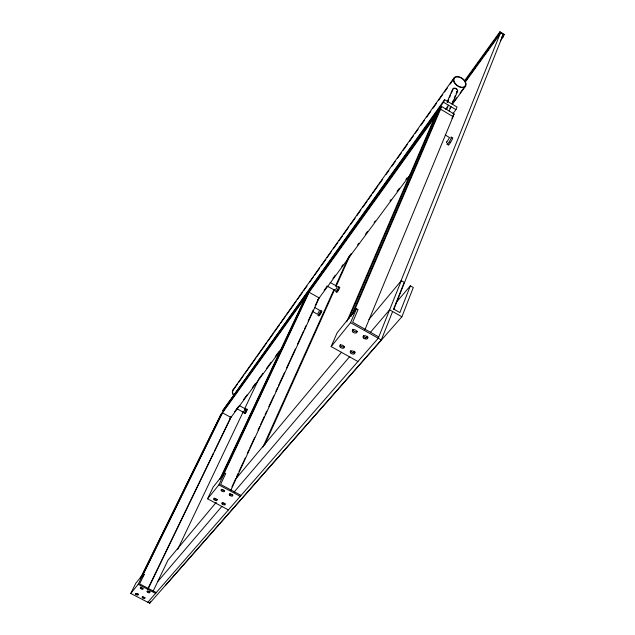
<?xml version="1.0" encoding="UTF-8"?>
<svg xmlns="http://www.w3.org/2000/svg" width="635" height="635" viewBox="0 0 635 635"><rect width="100%" height="100%" fill="white"/><g stroke="black" fill="none" stroke-linecap="round" stroke-linejoin="round"><path stroke-width="0.95" d="M330.129 282.448L337.383 286.56L335.256 290.489L326.977 286.052M336.494 292.552C337.36 292.886 341.098 285.877 339.344 287.266M314.547 307.427L319.572 310.245L318.524 312.539L317.373 314.174L312.293 311.333M318.738 316C319.492 316.405 323.088 309.697 321.508 310.88M317.754 315.444C318.508 315.849 322.096 309.142 320.524 310.324M452.223 104.053L457.7 90.995C458.049 88.582 453.581 86.717 452.564 89.281L447.04 102.306M452.461 89.916L452.564 89.281M246.229 410.504L246.07 410.908M239.427 405.646L245.332 408.876L243.499 412.059M335.613 291.56C335.558 293.616 340.336 284.964 338.336 286.695M446.691 141.788L446.572 142.51L449.556 137.573L445.238 134.985M165.322 585.613L401.891 316.77L413.282 287.512L410.369 285.845L396.216 302.419M244.062 412.837C243.403 415.449 248.055 406.797 246.031 409.218M244.904 413.306C244.364 416.004 249.317 406.122 246.539 410.202M410.369 285.845L399.883 312.587L393.613 309.031L404.233 282.345L401.312 280.678L368.887 319.508M500.293 40.894L503.214 36.893L504.222 34.346L499.935 31.75L464.534 80.78M130.778 593.431L138.168 584.327L155.559 593.384L156.012 592.431L139.597 583.882L144.201 574.492L143.24 573.992L135.787 583.263L130.778 593.431L149.693 603.25L381.294 339.971L392.62 311.515M393.819 309.435L503.253 34.322M501.364 38.084L503.364 34.385L500.428 32.607L499.594 34.703L465.312 82.05M401.312 280.678L378.23 338.249L147.804 602.274M464.669 81.669L498.912 34.29L499.935 31.75M400.288 282.646L500.547 32.679M364.8 330.01L454.152 113.975L441.666 106.569L220.972 414.266L140.367 578.35M453.009 113.617L455.946 109.625L457.017 107.037L444.619 99.663L222.758 410.639L443.516 102.243L444.619 99.663M451.906 103.703L453.438 100.06M454.2 98.234L455.351 95.496M456.113 93.67L457.264 90.932L457.049 91.353M449.159 111.014L450.977 106.68L449.81 108.275M446.667 109.53L448.493 105.196L445.587 109.212M447.532 102.235L448.691 99.504M449.469 97.687L450.62 94.956M451.398 93.139L452.549 90.408M351.163 316.317L438.904 111.466M352.838 314.23L441.666 106.569M357.918 361.521L331.16 346.567L350.56 322.667L356.529 308.681L358.053 309.539L352.647 322.255L378.754 336.947M346.734 321.802L434.57 117.507M348.774 318.841L436.189 115.252M331.16 346.567L337.122 332.819L356.529 308.681M321.834 271.978L322.255 271.383M264.628 445.079L334.55 289.774M336.177 286.163L349.996 255.468M262.953 447.024L333.899 289.647M335.526 286.028L348.575 257.088M231.95 486.854L235.68 478.742M236.506 476.941L238.165 473.337M238.99 471.535L245.205 458.01M247.277 453.501L248.936 449.897M249.761 448.096L254.738 437.277M258.048 430.07L259.707 426.458M260.533 424.656L264.263 416.544M265.097 414.742L266.748 411.139M268.819 406.63L273.796 395.811M275.868 391.311L277.519 387.699M278.352 385.897L284.567 372.38M286.639 367.871L295.338 348.94M297.41 344.432L303.625 330.914M304.451 329.113L306.11 325.509M308.181 321L313.15 310.182M315.222 305.673L318.127 299.363M230.87 490.196L319.183 297.934L309.094 292.251L222.941 475.853M219.805 479.33L305.308 297.513M220.361 479.02L306.332 296.085M222.377 476.171L308.054 293.688M218.884 484.886L224.512 472.9L225.687 473.535L220.591 484.426L240.752 495.236L240.252 496.34L218.884 484.886L207.581 498.808L228.394 509.929M207.581 498.808L213.146 487.037L224.512 472.9M177.713 549.307L243.34 411.496M244.618 408.813L259.104 378.389M336.86 291.56L337.193 290.854M149.693 603.25L150.511 601.528M320.834 312.737L320.302 313.722M153.162 591.09L168.013 560.102L216.321 502.237M319.119 315.008L319.445 314.325M148.106 588.367L213.455 453.12M214.32 451.342L230.227 418.417M147.899 589.367L230.949 417.433L222.504 412.829L142.256 576.382M141.613 577.183L221.79 413.829M138.168 584.327L143.24 573.992M141.01 577.556L220.607 415.473M245.88 411.726C245.007 413.774 247.459 409.257 246.126 411.282M457.7 90.995L457.025 91.924M338.59 289.354L338.153 290.139M245.459 412.147L245.808 411.48M320.358 313.134L320.651 312.674M244.919 409.361L245.332 408.876M232.847 390.136L453.89 78.073M233.656 389.477L237.673 383.826M238.816 382.206L243.975 374.936M245.118 373.316L256 357.957M257.151 356.346L266.89 342.606M268.034 340.987L273.193 333.708M274.336 332.097L279.495 324.818M280.638 323.207L285.226 316.738M286.369 315.119L296.108 301.379M297.251 299.768L302.411 292.489M303.554 290.878L306.999 286.028M309.856 281.988L313.301 277.138M314.444 275.519L319.603 268.248M321.318 265.819L325.906 259.358M327.049 257.739L331.629 251.269M333.351 248.849L337.931 242.38M339.082 240.768L342.519 235.918M343.662 234.299L348.821 227.028M350.536 224.599L355.124 218.13M356.838 215.709L360.855 210.05M362.569 207.629L367.157 201.16M368.3 199.549L371.737 194.699M372.88 193.08L378.039 185.801M379.182 184.19L382.627 179.34M386.064 174.49L388.93 170.45M391.787 166.41L395.232 161.56M397.518 158.321L401.534 152.67M403.249 150.241L407.257 144.582M409.551 141.351L413.56 135.692M415.282 133.271L418.147 129.23M421.013 125.19L424.45 120.34M426.744 117.102L430.752 111.45M433.046 108.212L436.483 103.362M438.769 100.132L442.786 94.472M444.5 92.051L447.365 88.011M450.231 83.971L454.239 78.311M219.893 416.457L440.547 109.18L453.065 116.602L451.89 118.189M450.278 142.057L449.929 142.518M465.003 81.605L468.003 77.66M470.329 74.446L474.98 68.024M478.361 63.127L481.949 58.38M483.695 55.975L488.339 49.546M491.72 44.656L495.316 39.91M498.11 35.822L499.38 34.282M453.08 102.64L456.573 97.83M460.073 93.028L465.312 85.812M452.263 104.473L465.661 86.05M501.888 37.552L504.222 34.346M229.949 418.036L231.124 416.441M234.656 411.655L238.776 406.067M243.483 399.685L247.015 394.891M252.309 387.715L255.254 383.723M259.374 378.135L262.898 373.348M266.43 368.554L271.137 362.172M275.257 356.584L279.376 351.004M324.104 290.346L327.041 286.353M332.93 278.376L335.28 275.185M341.757 266.406L342.932 264.811M348.813 256.826L351.171 253.635M357.64 244.856L358.823 243.261M365.292 234.482L367.649 231.291M374.118 222.512L375.293 220.916M390.009 200.962L391.184 199.366M397.065 191.389L399.423 188.198M405.892 179.419L407.075 177.816M452.969 115.57L454.152 113.975M229.473 419.433L282.432 347.71M317.73 299.895L411.289 173.18M142.335 576.81L144.201 574.492M236.029 478.631L341.551 352.242M157.694 581.628L221.94 506.333M234.148 492.03L349.798 356.497M353.004 352.735L354.29 351.226M365.212 338.431L367.141 336.169M370.356 332.407L389.628 309.816L401.891 316.77M453.946 88.495L455.501 88.654A2.286 1.834 16.9 0 1 456.581 89.241M236.72 408.615L243.467 412.298M350.56 322.667L381.294 339.971M443.516 102.243L455.946 109.625M498.912 34.29L499.594 34.703M502.531 36.481L503.214 36.893M450.802 137.485A4.366 0.564 -59.2 0 1 451.048 138.533A4.366 0.564 -59.2 0 1 447.992 143.581A4.366 0.564 -59.2 0 1 447.231 143.391M452.009 138.2A4.366 0.564 -59.1 0 1 452.382 138.994A4.366 0.564 -59.1 0 1 449.564 143.835A4.366 0.564 -59.1 0 1 448.223 144.693M452.858 90.011A2.23 1.818 45.1 0 1 453.16 89.059M322.112 272.169A1.786 1.167 41.8 0 1 322.247 271.875M233.22 394.232A4.429 3.723 35.4 0 1 233.085 390.287M233.728 395.28A4.707 3.953 35.4 0 1 233.529 389.358M150.217 591.701A1.524 0.579 25.3 0 1 149.146 591.788A1.524 0.579 25.3 0 1 147.693 590.963M143.081 588.383A1.524 0.579 25.4 0 1 141.549 587.907A1.524 0.579 25.4 0 1 140.7 586.986M145.113 597.598A1.5 0.564 25.3 0 1 142.724 596.646M138.628 594.042A1.5 0.564 25.4 0 1 136.342 593.447M232.783 495.022A1.889 0.889 24.6 0 1 229.83 493.633M224.695 490.537A1.889 0.889 24.8 0 1 221.671 489.371M225.123 503.841A1.857 0.857 24.7 0 1 222.456 502.61M217.345 499.396A1.857 0.857 24.9 0 1 215.614 499.229A1.857 0.857 24.9 0 1 214.209 498.038M368.109 337.161A2.477 1.532 22.2 0 1 365.387 337.542A2.477 1.532 22.2 0 1 363.514 335.415M357.33 331.287A2.484 1.532 22.7 0 1 354.473 331.446A2.484 1.532 22.7 0 1 352.862 329.24M355.282 352.036A2.421 1.46 22.5 0 1 352.909 352.711A2.421 1.46 22.5 0 1 350.718 350.766M344.392 346.742A2.421 1.468 23 0 1 341.693 346.559A2.421 1.468 23 0 1 340.273 344.583M453.985 81.994A7.12 4.469 36.2 0 0 464.876 86.916A7.12 4.469 36.2 0 0 460.439 77.319A7.12 4.469 36.2 0 0 453.985 81.994M454.335 81.994A6.691 4.199 36.2 0 0 464.566 86.622A6.691 4.199 36.2 0 0 460.407 77.605A6.691 4.199 36.2 0 0 454.335 81.994M147.233 591.907A1.524 0.579 25.3 0 0 149.654 592.757A1.524 0.579 25.3 0 0 148.257 591.32A1.524 0.579 25.3 0 0 147.233 591.907M140.637 588.534A1.524 0.579 25.4 0 0 142.994 589.193A1.524 0.579 25.4 0 0 141.303 587.74A1.524 0.579 25.4 0 0 140.637 588.534M135.89 594.376A1.508 0.564 25.4 0 0 138.176 594.971A1.508 0.564 25.4 0 0 136.422 593.55A1.508 0.564 25.4 0 0 135.89 594.376M142.486 597.789A1.5 0.564 25.3 0 0 144.804 598.448A1.5 0.564 25.3 0 0 143.137 597.027A1.5 0.564 25.3 0 0 142.486 597.789M229.799 495.308A1.889 0.889 24.6 0 0 232.72 495.84A1.889 0.889 24.6 0 0 230.513 493.943A1.889 0.889 24.6 0 0 229.799 495.308M221.409 490.76A1.889 0.889 24.8 0 0 224.393 491.482A1.889 0.889 24.8 0 0 222.417 489.545A1.889 0.889 24.8 0 0 221.409 490.76M214.122 499.689A1.857 0.857 24.9 0 0 217.027 500.324A1.857 0.857 24.9 0 0 214.971 498.443A1.857 0.857 24.9 0 0 214.122 499.689M222.194 503.984A1.857 0.857 24.7 0 0 225.131 504.706A1.857 0.857 24.7 0 0 223.195 502.817A1.857 0.857 24.7 0 0 222.194 503.984M363.545 337.995A2.484 1.532 22.2 0 0 367.578 338.447A2.484 1.532 22.2 0 0 364.919 335.701A2.484 1.532 22.2 0 0 363.545 337.995M352.703 331.811A2.484 1.532 22.7 0 0 356.791 332.573A2.484 1.532 22.7 0 0 354.457 329.716A2.484 1.532 22.7 0 0 352.703 331.811M340.201 347.107A2.429 1.468 23 0 0 344.154 347.742A2.429 1.468 23 0 0 341.701 345.011A2.429 1.468 23 0 0 340.201 347.107M350.591 352.877A2.421 1.46 22.5 0 0 354.576 353.647A2.421 1.46 22.5 0 0 352.29 350.901A2.421 1.46 22.5 0 0 350.591 352.877"/></g></svg>
